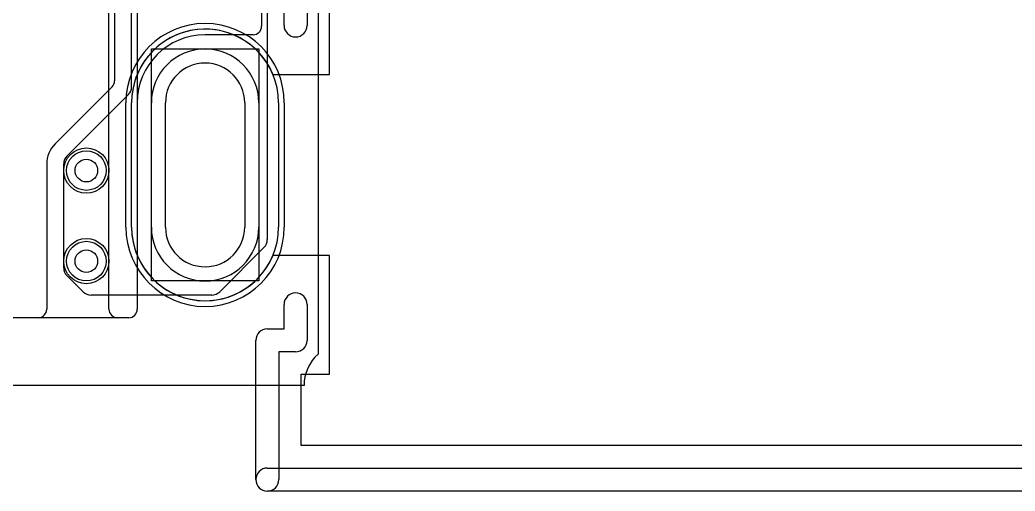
# Model space of a CAD drawing. Extents: x 0 to 20.5, y -0.9 to 20.
# Drawn here: x 7.11 to 15.91, y -0.93 to 3.23 of the extents above; entities that cross this region are included whole.
import ezdxf

# ---------------------------------------------------------------- set-up
doc = ezdxf.new("R2010")
doc.units = 0
for name, color, linetype in [('Hole', 1, 'CONTINUOUS'), ('L1', 3, 'CONTINUOUS'), ('L2', 3, 'CONTINUOUS'), ('L3', 3, 'CONTINUOUS'), ('L4', 3, 'CONTINUOUS'), ('MetalMask-A', 176, 'CONTINUOUS'), ('Outline', 7, 'CONTINUOUS'), ('PartsArea-A', 111, 'CONTINUOUS'), ('PartsArea-B', 111, 'CONTINUOUS'), ('PartsSilk-A', 221, 'CONTINUOUS'), ('Resist-A', 2, 'CONTINUOUS'), ('Resist-B', 2, 'CONTINUOUS')]:
    doc.layers.add(name, color=color, linetype=linetype)

msp = doc.modelspace()

# ---------------------------------------------------------------- linework, layer by layer
at = {"layer": 'Hole'}
for p, q in [((8.4, 1.4), (8.4, 2.5)), ((9.1, 2.5), (9.1, 1.4))]:
    msp.add_line(p, q, dxfattribs=at)
for centre in [(7.7, 1.9), (7.7, 1.1)]:
    msp.add_circle(centre, 0.1, dxfattribs=at)
for centre, start, end in [((8.75, 2.5), 0, 180), ((8.75, 1.4), 180, 0)]:
    msp.add_arc(centre, 0.35, start, end, dxfattribs=at)
at = {"layer": 'L1'}
for p, q in [((7.94996, 6.35), (7.94996, 2.69319)), ((8.1, 2.64142), (8.1, 5.9)), ((9.3, 5.9), (9.3, 1.29142)), ((7.928, 2.64018), (7.4232, 2.13538)), ((7.52929, 2.02929), (8.07071, 2.57071)), ((8.1, 1.4), (8.1, 2.5)), ((8.275, 1.4), (8.275, 2.5)), ((9.225, 2.5), (9.225, 1.4)), ((9.4, 2.5), (9.4, 1.4)), ((7.34996, 1.95858), (7.34996, 0.67497)), ((7.5, 1.04142), (7.5, 1.95858)), ((9.27071, 1.22071), (8.87929, 0.82929)), ((7.67071, 0.82929), (7.52929, 0.97071)), ((8.80858, 0.8), (7.74142, 0.8)), ((7.27499, 0.6), (6.05429, 0.6))]:
    msp.add_line(p, q, dxfattribs=at)
for centre in [(7.7, 1.9), (7.7, 1.1)]:
    msp.add_circle(centre, 0.2, dxfattribs=at)
for centre, radius, start, end in [((8.75, 2.5), 0.65, 0, 180), ((8.75, 2.5), 0.475, 0, 180), ((7.87499, 2.69319), 0.07497, -45, 0), ((8, 2.64142), 0.1, -45, 0), ((7.6, 1.95857), 0.25004, 134.99838, 179.997709), ((7.6, 1.95858), 0.1, 135, 180), ((8.75, 1.4), 0.65, 180, 0), ((8.75, 1.4), 0.475, 180, 0), ((9.2, 1.29142), 0.1, -45, 0), ((7.6, 1.04142), 0.1, 180, -135), ((7.74142, 0.9), 0.1, -135, -90), ((8.80858, 0.9), 0.1, -90, -45), ((7.27499, 0.67497), 0.07497, -90, 0)]:
    msp.add_arc(centre, radius, start, end, dxfattribs=at)
at = {"layer": 'L2'}
for p, q in [((7.9, 0.67497), (7.9, 7.02503)), ((8.14996, 6.35), (8.14996, 0.675)), ((9.25, 4.875), (9.25, 3.17501)), ((9.17503, 3.10004), (8.75001, 3.10004)), ((8.14996, 2.5), (8.14996, 0.67497)), ((8.07496, 0.6), (6.05429, 0.6)), ((8.07499, 0.6), (7.97497, 0.6))]:
    msp.add_line(p, q, dxfattribs=at)
for centre in [(7.7, 1.9), (7.7, 1.1)]:
    msp.add_circle(centre, 0.2, dxfattribs=at)
for centre, radius, start, end in [((9.17503, 3.17501), 0.07497, -90, 0), ((8.75001, 2.49999), 0.60005, 90, 179.999045), ((7.97497, 0.67497), 0.07497, 180, -90), ((8.07496, 0.675), 0.075, -90, 0), ((8.07499, 0.67497), 0.07497, -90, 0)]:
    msp.add_arc(centre, radius, start, end, dxfattribs=at)
at = {"layer": 'L3'}
for p, q in [((7.9, 0.67497), (7.9, 7.02503)), ((8.14996, 6.35), (8.14996, 0.675)), ((9.25, 4.875), (9.25, 3.17501)), ((9.17503, 3.10004), (8.75001, 3.10004)), ((8.14996, 2.5), (8.14996, 0.67497)), ((8.07496, 0.6), (6.05429, 0.6)), ((8.07499, 0.6), (7.97497, 0.6))]:
    msp.add_line(p, q, dxfattribs=at)
for centre in [(7.7, 1.9), (7.7, 1.1)]:
    msp.add_circle(centre, 0.2, dxfattribs=at)
for centre, radius, start, end in [((9.17503, 3.17501), 0.07497, -90, 0), ((8.75001, 2.49999), 0.60005, 90, 179.999045), ((7.97497, 0.67497), 0.07497, 180, -90), ((8.07496, 0.675), 0.075, -90, 0), ((8.07499, 0.67497), 0.07497, -90, 0)]:
    msp.add_arc(centre, radius, start, end, dxfattribs=at)
at = {"layer": 'L4'}
for p, q in [((7.94996, 6.35), (7.94996, 2.69321)), ((8.1, 2.64142), (8.1, 5.9)), ((9.3, 5.9), (9.3, 1.29142)), ((7.92744, 2.63962), (7.42319, 2.13536)), ((7.52929, 2.02929), (8.07071, 2.57071)), ((8.1, 1.4), (8.1, 2.5)), ((8.275, 1.4), (8.275, 2.5)), ((9.225, 2.5), (9.225, 1.4)), ((9.4, 2.5), (9.4, 1.4)), ((7.34996, 1.95856), (7.34996, 0.675)), ((7.5, 1.04142), (7.5, 1.95858)), ((9.27071, 1.22071), (8.87929, 0.82929)), ((7.67071, 0.82929), (7.52929, 0.97071)), ((8.80858, 0.8), (7.74142, 0.8)), ((7.27496, 0.6), (6.05429, 0.6))]:
    msp.add_line(p, q, dxfattribs=at)
for centre in [(7.7, 1.9), (7.7, 1.1)]:
    msp.add_circle(centre, 0.2, dxfattribs=at)
for centre, radius, start, end in [((8.75, 2.5), 0.65, 0, 180), ((8.75, 2.5), 0.475, 0, 180), ((7.87443, 2.69263), 0.07497, -45, -44.394747), ((7.87496, 2.69321), 0.075, -44.994598, 0), ((8, 2.64142), 0.1, -45, 0), ((7.6, 1.95856), 0.25004, 135.000496, 180), ((7.6, 1.95858), 0.1, 135, 180), ((8.75, 1.4), 0.65, 180, 0), ((8.75, 1.4), 0.475, 180, 0), ((9.2, 1.29142), 0.1, -45, 0), ((7.6, 1.04142), 0.1, 180, -135), ((7.74142, 0.9), 0.1, -135, -90), ((8.80858, 0.9), 0.1, -90, -45), ((7.27496, 0.675), 0.075, -90, 0)]:
    msp.add_arc(centre, radius, start, end, dxfattribs=at)
at = {"layer": 'MetalMask-A'}
for p, q in [((8.1, 1.4), (8.1, 2.5)), ((9.4, 2.5), (9.4, 1.4))]:
    msp.add_line(p, q, dxfattribs=at)
for centre, start, end in [((8.75, 2.5), 0, 180), ((8.75, 1.4), 180, 0)]:
    msp.add_arc(centre, 0.65, start, end, dxfattribs=at)
at = {"layer": 'Outline'}
for p, q in [((9.75, 4.7), (9.75, 0.27951)), ((9.625, 0), (5.625, 0))]:
    msp.add_line(p, q, dxfattribs=at)
msp.add_arc((10, 0), 0.375, 131.810162, 180, dxfattribs=at)
at = {"layer": 'PartsArea-A'}
for p, q in [((9.85, 2.75), (9.85, 5.3)), ((9.35, 2.75), (9.85, 2.75)), ((8.1, 1.4), (8.1, 2.5)), ((9.85, 1.15), (9.35, 1.15)), ((9.85, 0.1), (9.85, 1.15)), ((9.6, -0.53), (9.6, 0.1)), ((9.6, 0.1), (9.85, 0.1)), ((17.8, -0.53), (9.6, -0.53))]:
    msp.add_line(p, q, dxfattribs=at)
for centre, start, end in [((8.75, 2.5), 22.619865, 180), ((8.75, 1.4), 180, -22.619865)]:
    msp.add_arc(centre, 0.65, start, end, dxfattribs=at)
at = {"layer": 'PartsArea-B'}
for p, q in [((8.275, 0.925), (8.275, 2.975)), ((8.275, 2.975), (9.225, 2.975)), ((9.225, 2.975), (9.225, 0.925)), ((9.225, 0.925), (8.275, 0.925))]:
    msp.add_line(p, q, dxfattribs=at)
at = {"layer": 'PartsSilk-A'}
for p, q in [((9.4484, 3.18254), (9.4484, 4.86746)), ((9.6516, 4.86746), (9.6516, 3.18254)), ((9.4484, 0.5016), (9.4484, 0.71746)), ((9.6516, 0.71746), (9.6516, 0.4)), ((9.3, 0.5016), (9.4484, 0.5016)), ((9.1984, -0.83), (9.1984, 0.4)), ((9.55, 0.2984), (9.4016, 0.2984)), ((9.4016, 0.2984), (9.4016, -0.83)), ((9.3, -0.7284), (17.9984, -0.7284)), ((18.1, -0.9316), (9.3, -0.9316))]:
    msp.add_line(p, q, dxfattribs=at)
for centre, start, end in [((9.55, 3.18254), 180, 0), ((9.55, 0.71746), 0, 180), ((9.3, 0.4), 90, 180), ((9.55, 0.4), -90, 0), ((9.3, -0.83), 90, -90), ((9.3, -0.83), 180, 0)]:
    msp.add_arc(centre, 0.1016, start, end, dxfattribs=at)
at = {"layer": 'Resist-A'}
for p, q in [((8.05, 1.4), (8.05, 2.5)), ((8.275, 1.4), (8.275, 2.5)), ((9.225, 2.5), (9.225, 1.4)), ((9.45, 2.5), (9.45, 1.4))]:
    msp.add_line(p, q, dxfattribs=at)
for centre in [(7.7, 1.9), (7.7, 1.1)]:
    msp.add_circle(centre, 0.175, dxfattribs=at)
for centre, radius, start, end in [((8.75, 2.5), 0.7, 0, 180), ((8.75, 2.5), 0.475, 0, 180), ((8.75, 1.4), 0.7, 180, 0), ((8.75, 1.4), 0.475, 180, 0)]:
    msp.add_arc(centre, radius, start, end, dxfattribs=at)
at = {"layer": 'Resist-B'}
for p, q in [((8.05, 1.4), (8.05, 2.5)), ((8.275, 1.4), (8.275, 2.5)), ((9.225, 2.5), (9.225, 1.4)), ((9.45, 2.5), (9.45, 1.4))]:
    msp.add_line(p, q, dxfattribs=at)
for centre in [(7.7, 1.9), (7.7, 1.1)]:
    msp.add_circle(centre, 0.175, dxfattribs=at)
for centre, radius, start, end in [((8.75, 2.5), 0.7, 0, 180), ((8.75, 2.5), 0.475, 0, 180), ((8.75, 1.4), 0.7, 180, 0), ((8.75, 1.4), 0.475, 180, 0)]:
    msp.add_arc(centre, radius, start, end, dxfattribs=at)

doc.saveas('drawing.dxf')
